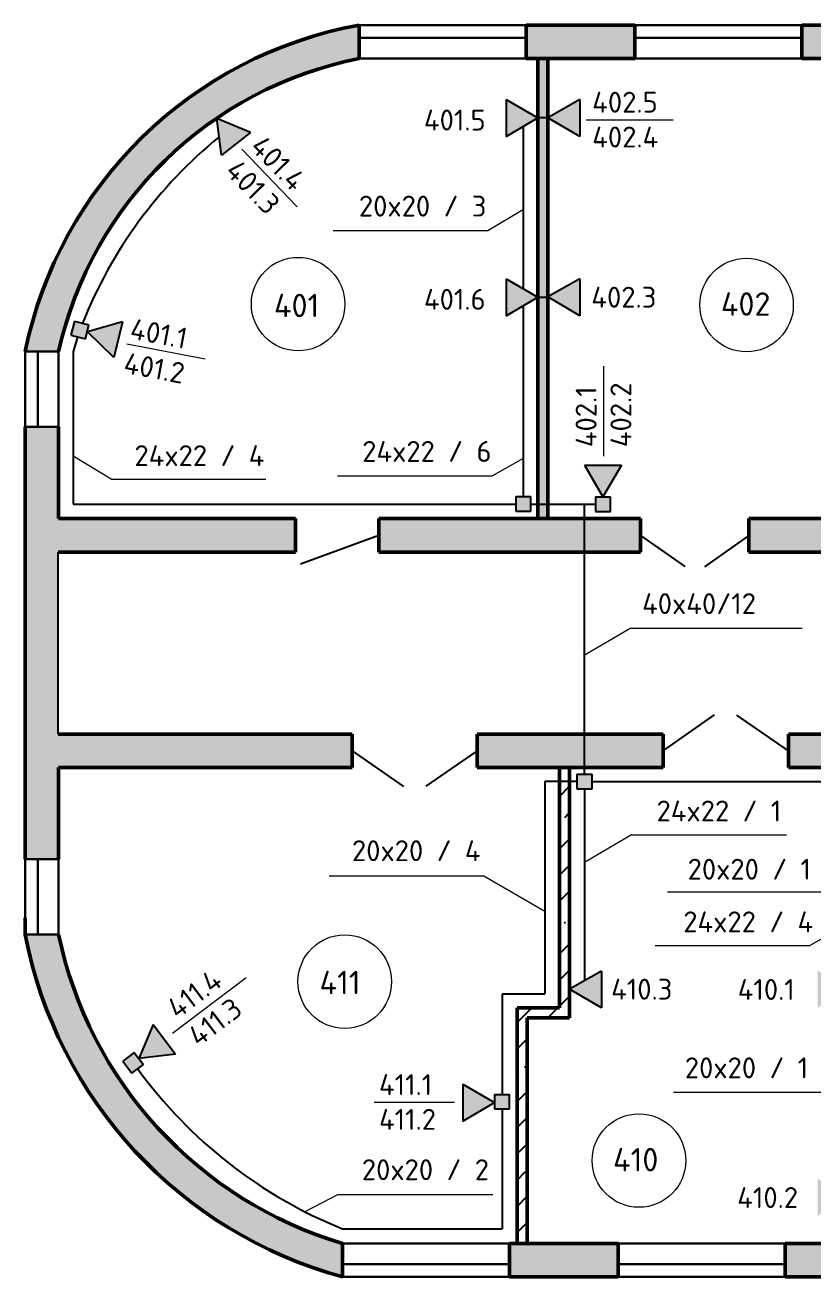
# Model space of a CAD drawing. Header units: millimetres. Extents: x -1090 to -245, y 2149 to 3399.
# Drawn here: x -938.4 to -843.9, y 2274 to 2423.9 of the extents above; entities that cross this region are included whole.
import ezdxf

# ---------------------------------------------------------------- set-up
doc = ezdxf.new("R2010")
doc.units = ezdxf.units.MM
for name, color, linetype, lineweight in [('LAN SKS', 200, 'Continuous', 25), ('lines', 246, 'Continuous', 9), ('Names', 40, 'Continuous', 13), ('NUM Room', 13, 'Continuous', 13), ('Окна', 2, 'Continuous', 30), ('Стенки', 3, 'Continuous', 50)]:
    doc.layers.add(name, color=color, linetype=linetype, lineweight=lineweight)
doc.layers.add('rozetki', color=7, linetype='Continuous')
doc.styles.add('lenka', font='isocpeur.ttf')
pattern_1 = [(45, (0, 0), (-3.143089642374203, 3.143089642374203), []), (45, (3.143091, 0), (-3.143089642374203, 3.143089642374203), [5.556249999999999, -1.11125, 0, -1.11125])]

msp = doc.modelspace()

# ---------------------------------------------------------------- hatches: boundary and pattern name
at = {"ltscale": 60}
h = msp.add_hatch(dxfattribs=at)
h.set_pattern_fill('ANSI35', color=0, scale=0.7, style=0)
h.set_pattern_definition([(45, (4.121014847074548, -656.333956117317), (-3.143089642374203, 3.143089642374203), []), (45, (7.264105847074548, -656.333956117317), (-3.143089642374203, 3.143089642374203), [5.556249999999999, -1.11125, 0, -1.11125])])
edge = h.paths.add_edge_path()
edge.add_line((-898.3815518470556, 2419.925888517703), (-898.3815518470556, 2423.925888517703))
edge.add_arc((-889.4964268470555, 2374.825888517703), 49.89744929618809, 100.2572301105515, 168.4390031005942)
edge.add_line((-938.3815518470565, 2384.8258885177), (-936.8815518470565, 2384.8258885177))
edge.add_line((-936.8815518470565, 2384.8258885177), (-934.3815518470556, 2384.825888517704))
edge.add_arc((-889.5203018470553, 2374.825888517703), 45.9622861872921, 101.11588012493479, 167.4336712769459, ccw=False)
h.paths.add_polyline_path([(-865.3815518470554, 2423.925888517703), (-878.3815518470556, 2423.925888517703), (-878.3815518470554, 2419.925888517703), (-865.3815518470556, 2419.925888517704)])
h.paths.add_polyline_path([(-832.3815518470554, 2423.925888517703), (-845.3815518470556, 2423.925888517703), (-845.3815518470554, 2419.925888517703), (-832.3815518470556, 2419.925888517704)])
h.paths.add_polyline_path([(-799.3815518470554, 2423.925888517703), (-812.3815518470557, 2423.925888517703), (-812.3815518470557, 2419.925888517703), (-799.3815518470556, 2419.925888517704)])
h.paths.add_polyline_path([(-766.3815518470556, 2423.925888517703), (-779.3815518470554, 2423.925888517704), (-779.3815518470556, 2419.925888517703), (-766.3815518470554, 2419.925888517703)])
h.paths.add_polyline_path([(-733.3815518470557, 2423.925888517703), (-746.3815518470557, 2423.925888517703), (-746.3815518470557, 2419.925888517703), (-733.3815518470556, 2419.925888517704)])
h.paths.add_polyline_path([(-700.3815518470556, 2423.925888517703), (-713.3815518470554, 2423.925888517704), (-713.3815518470557, 2419.925888517703), (-700.3815518470557, 2419.925888517704)])
h.paths.add_polyline_path([(-667.3815518470556, 2423.925888517703), (-680.3815518470554, 2423.925888517704), (-680.3815518470556, 2419.925888517703), (-667.3815518470554, 2419.925888517703)])
h.paths.add_polyline_path([(-634.3815518470556, 2423.925888517703), (-647.3815518470554, 2423.925888517704), (-647.3815518470556, 2419.925888517703), (-634.3815518470554, 2419.925888517703)])
h.paths.add_polyline_path([(-601.3815518470556, 2423.925888517703), (-614.3815518470556, 2423.925888517703), (-614.3815518470554, 2419.925888517703), (-601.3815518470556, 2419.925888517704)])
h.paths.add_polyline_path([(-535.3815518470556, 2423.925888517703), (-568.3815518470556, 2423.925888517703), (-581.3815518470556, 2423.925888517703), (-581.3815518470556, 2419.925888517703), (-578.3815518470556, 2419.925888517703), (-568.3815518470556, 2419.925888517703), (-535.3815518470556, 2419.925888517703)])
h.paths.add_polyline_path([(-502.3815518470556, 2423.925888517703), (-515.3815518470556, 2423.925888517703), (-515.3815518470556, 2419.925888517703), (-502.3815518470556, 2419.925888517703)])
h.paths.add_polyline_path([(-469.3815518470556, 2423.925888517703), (-482.3815518470556, 2423.925888517703), (-482.3815518470555, 2419.925888517703), (-469.3815518470556, 2419.925888517703)])
h.paths.add_polyline_path([(-436.3815518470556, 2423.925888517703), (-449.3815518470556, 2423.925888517703), (-449.3815518470556, 2419.925888517703), (-436.3815518470556, 2419.925888517703)])
edge = h.paths.add_edge_path()
edge.add_line((-416.3815518470556, 2423.925888517703), (-416.3815518470556, 2419.925888517703))
edge.add_arc((-425.242801847056, 2374.825888517703), 45.96228618729209, 12.56632872305289, 78.88411987506498, ccw=False)
edge.add_line((-380.3815518470556, 2384.825888517703), (-376.3815518470556, 2384.825888517704))
edge.add_arc((-425.2666768470557, 2374.825888517703), 49.89744929618809, 11.56099689941, 79.74276988944833)
h.paths.add_polyline_path([(-376.3815518470556, 2335.025888517703), (-376.3815518470556, 2364.825888517703), (-376.3815518470555, 2375.825888517704), (-380.3815518470556, 2375.825888517704), (-380.3815518470554, 2364.825888517702), (-428.5815518470554, 2364.825888517703), (-428.5815518470554, 2360.825888517703), (-378.3815518470556, 2360.825888517703), (-380.4017369062567, 2360.825888517702)])
edge = h.paths.add_edge_path()
edge.add_line((-376.3815518470556, 2315.025888517704), (-377.8815518470556, 2315.025888517703))
edge.add_line((-377.8815518470556, 2315.025888517703), (-380.3815518470556, 2315.025888517703))
edge.add_arc((-427.6732185137222, 2325.025888517703), 48.33737411269993, 283.50918028841426, 348.0604689175695, ccw=False)
edge.add_line((-416.3815518470556, 2278.025888517703), (-416.3815518470558, 2274.025888517703))
edge.add_arc((-427.6440518470559, 2325.025888517704), 52.22876512277548, 282.4529527938322, 348.9616859432564)
h.paths.add_polyline_path([(-436.3815518470556, 2278.025888517703), (-449.3815518470556, 2278.025888517703), (-449.3815518470556, 2274.025888517703), (-436.3815518470556, 2274.025888517703)])
h.paths.add_polyline_path([(-469.3815518470556, 2278.025888517702), (-482.3815518470556, 2278.025888517702), (-482.3815518470556, 2274.025888517704), (-469.3815518470556, 2274.025888517704)])
h.paths.add_polyline_path([(-502.3815518470556, 2278.025888517703), (-515.3815518470556, 2278.025888517703), (-515.3815518470556, 2274.025888517703), (-502.3815518470556, 2274.025888517703)])
h.paths.add_polyline_path([(-537.3815518470556, 2278.025888517702), (-550.3815518470554, 2278.025888517703), (-550.3815518470556, 2274.025888517703), (-537.3815518470554, 2274.025888517703)])
h.paths.add_polyline_path([(-570.3815518470556, 2278.025888517703), (-583.3815518470556, 2278.025888517703), (-583.3815518470556, 2274.025888517703), (-570.3815518470556, 2274.025888517703)])
h.paths.add_polyline_path([(-603.3815518470556, 2278.025888517703), (-607.3815518470556, 2278.025888517703), (-616.3815518470554, 2278.025888517703), (-616.3815518470556, 2274.025888517703), (-603.3815518470556, 2274.025888517703)])
h.paths.add_polyline_path([(-636.3815518470554, 2278.025888517703), (-649.3815518470556, 2278.025888517703), (-649.3815518470554, 2274.025888517703), (-636.3815518470556, 2274.025888517703)])
h.paths.add_polyline_path([(-669.3815518470556, 2278.025888517703), (-682.3815518470554, 2278.025888517703), (-682.3815518470556, 2274.025888517703), (-669.3815518470556, 2274.025888517703)])
h.paths.add_polyline_path([(-702.3815518470556, 2278.025888517702), (-715.3815518470556, 2278.025888517703), (-715.3815518470556, 2274.025888517703), (-702.3815518470554, 2274.025888517703)])
h.paths.add_polyline_path([(-735.3815518470557, 2278.025888517703), (-748.3815518470556, 2278.025888517703), (-748.3815518470556, 2274.025888517703), (-735.3815518470554, 2274.025888517703)])
h.paths.add_polyline_path([(-768.3815518470556, 2278.025888517702), (-781.3815518470556, 2278.025888517703), (-781.3815518470556, 2274.025888517703), (-768.3815518470554, 2274.025888517703)])
h.paths.add_polyline_path([(-801.3815518470554, 2278.025888517703), (-814.3815518470554, 2278.025888517703), (-814.3815518470557, 2274.025888517703), (-801.3815518470556, 2274.025888517704)])
h.paths.add_polyline_path([(-834.3815518470556, 2278.025888517703), (-847.3815518470554, 2278.025888517703), (-847.3815518470556, 2274.025888517703), (-834.3815518470556, 2274.025888517703)])
h.paths.add_polyline_path([(-867.3815518470556, 2278.025888517703), (-880.3815518470554, 2278.025888517703), (-880.3815518470556, 2274.025888517703), (-867.3815518470556, 2274.025888517703)])
edge = h.paths.add_edge_path()
edge.add_line((-934.3815518470556, 2315.025888517703), (-938.3815518470556, 2315.025888517703))
edge.add_arc((-886.473657110214, 2325.025888517703), 52.86236407890796, 190.9043796654569, 254.7461321053236)
edge.add_line((-900.3815518470556, 2274.025888517703), (-900.3815518470556, 2276.025888517703))
edge.add_line((-900.3815518470556, 2276.025888517703), (-900.3815518470556, 2278.025888517703))
edge.add_arc((-886.3668459647026, 2325.025888517703), 49.04499955111487, 191.7647850316145, 253.39619653507282, ccw=False)
h.paths.add_polyline_path([(-899.2356874084289, 2335.025888517703), (-899.2356874084289, 2339.025888517703), (-934.4179547973117, 2339.025888517703), (-934.3815518470556, 2364.825888517702), (-938.3815518470556, 2335.025888517703), (-938.3815518470557, 2324.025888517703), (-934.3815518470556, 2324.025888517703), (-934.3815518470557, 2335.025888517703)])
h = msp.add_hatch(dxfattribs=at)
h.set_pattern_fill('ANSI35', color=0, scale=0.7, style=0)
h.set_pattern_definition(pattern_1)
h.paths.add_polyline_path([(-376.3815518470556, 2335.025888517703), (-380.4017369062567, 2360.825888517702), (-380.4017369062567, 2339.025888517703), (-377.2744462218561, 2339.025888517703), (-428.5815518470554, 2339.025888517703), (-499.3815518470556, 2339.025888517703), (-542.3815518470565, 2339.025888517703), (-542.3815518470565, 2335.025888517703), (-499.3815518470556, 2335.025888517703), (-428.5815518470554, 2335.025888517703), (-380.3815518470556, 2335.025888517703), (-380.3815518470556, 2324.025888517703), (-376.3815518470556, 2324.025888517703)])
h.paths.add_polyline_path([(-555.3815518470565, 2339.025888517702), (-578.3815518470556, 2339.025888517703), (-624.6815518470557, 2339.025888517703), (-624.6815518470557, 2335.025888517703), (-565.3815518470556, 2335.025888517703), (-555.3815518470565, 2335.025888517703)])
h.paths.add_polyline_path([(-637.6815518470559, 2339.025888517703), (-642.1248463819917, 2339.025888517703), (-643.8439545681147, 2335.025888517703), (-643.6815518470557, 2335.025888517703), (-637.6815518470557, 2335.025888517703)])
h.paths.add_polyline_path([(-642.1248463819917, 2339.025888517702), (-649.6394880357266, 2339.025888517702), (-649.6394880357266, 2335.025888517703), (-643.8439545681146, 2335.025888517703)])
h.paths.add_polyline_path([(-649.6394880357266, 2339.025888517703), (-657.1815518470567, 2339.025888517703), (-657.1815518470567, 2335.025888517703), (-649.6394880357265, 2335.025888517703)])
h.paths.add_polyline_path([(-667.1815518470565, 2339.025888517702), (-795.7815518470561, 2339.025888517703), (-795.7815518470561, 2335.025888517703), (-667.1815518470567, 2335.025888517703)])
h.paths.add_polyline_path([(-810.7815518470561, 2339.025888517703), (-839.2258596094713, 2339.025888517703), (-842.405814630932, 2335.025890492274), (-810.7815518470561, 2335.025888517702)])
h.paths.add_polyline_path([(-839.225859609471, 2339.025888517703), (-846.9691489658944, 2339.025888517703), (-846.9691489658944, 2335.025890777202), (-842.4058146309317, 2335.025890492274)])
h.paths.add_polyline_path([(-861.9691489658944, 2339.025888517702), (-871.4036317747868, 2339.025888517702), (-871.4036317747867, 2335.025889819837), (-861.9691489658944, 2335.025890777202)])
h.paths.add_polyline_path([(-871.4036317747868, 2339.025888517703), (-884.2356874084289, 2339.025888517703), (-884.2356874084288, 2335.025888517703), (-871.4036317747868, 2335.025889819836)])
h.paths.add_polyline_path([(-906.0158751501685, 2364.825888517702), (-934.3815518470556, 2364.825888517702), (-934.3815518470556, 2375.825888517703), (-938.3815518470556, 2375.825888517703), (-938.3815518470556, 2364.825888517702), (-938.3815518470556, 2335.025888517703), (-934.3815518470556, 2335.025888517703), (-934.4179547973117, 2360.825888517702), (-906.0158751501685, 2360.825888517702)])
h.paths.add_polyline_path([(-871.4036317747867, 2364.825888517702), (-896.0158751501685, 2364.825888517702), (-896.0158751501685, 2360.825888517702), (-871.4036317747868, 2360.825888517702)])
h.paths.add_polyline_path([(-864.715452547698, 2364.825888517702), (-871.4036317747868, 2364.825888517702), (-871.4036317747868, 2360.825888517702), (-864.7154525476981, 2360.825888517702)])
h.paths.add_polyline_path([(-814.3315518470554, 2364.825888517702), (-851.7154525476981, 2364.825888517702), (-851.7154525476981, 2360.825888517702), (-814.3315518470554, 2360.825888517702)])
h.paths.add_polyline_path([(-686.7815518470561, 2364.825888517702), (-703.7815518470561, 2364.825888517702), (-801.3315518470555, 2364.825888517702), (-801.3315518470554, 2360.825888517702), (-686.7815518470561, 2360.825888517702)])
h.paths.add_polyline_path([(-649.6394880357266, 2364.825888517702), (-673.7815518470561, 2364.825888517702), (-673.7815518470561, 2360.825888517702), (-649.6394880357267, 2360.825888517702)])
h.paths.add_polyline_path([(-631.3815518470556, 2364.825888517702), (-638.3815518470556, 2364.825888517702), (-643.3815518470556, 2364.825888517702), (-649.6394880357266, 2364.825888517702), (-649.6394880357266, 2360.825888517703), (-631.3815518470556, 2360.825888517702)])
h.paths.add_polyline_path([(-595.3815518470557, 2364.825888517702), (-621.3815518470556, 2364.825888517702), (-621.3815518470556, 2360.825888517702), (-595.3815518470556, 2360.825888517702)])
h.paths.add_polyline_path([(-549.9939057048305, 2368.825888517702), (-552.9939057048305, 2368.825888517702), (-552.9939057048305, 2365.825888517702), (-571.3815518470556, 2365.825888517702), (-571.3815518470556, 2419.925888517703), (-578.3815518470554, 2419.925888517702), (-578.3815518470556, 2364.825888517702), (-585.3815518470556, 2364.825888517702), (-585.3815518470556, 2360.825888517702), (-549.9939057048305, 2360.825888517702)])
h.paths.add_polyline_path([(-465.5815518470563, 2364.825888517702), (-475.5815518470554, 2364.825888517702), (-475.5815518470554, 2419.925888517703), (-480.5815518470554, 2419.925888517702), (-480.5815518470554, 2360.825888517702), (-465.5815518470554, 2360.825888517702)])
h.paths.add_polyline_path([(-443.3595185790927, 2364.825888517702), (-455.5815518470554, 2364.825888517702), (-455.5815518470554, 2360.825888517702), (-443.3595185790928, 2360.825888517703)])
h.paths.add_polyline_path([(-438.5815518470554, 2364.825888517702), (-443.3595185790928, 2364.825888517702), (-443.3595185790928, 2360.825888517703), (-438.5815518470553, 2360.825888517702)])
h = msp.add_hatch(dxfattribs=at)
h.set_pattern_fill('ANSI35', color=0, scale=0.7, style=0)
h.set_pattern_definition(pattern_1)
h.paths.add_polyline_path([(-875.7815518470562, 2419.925888517702), (-876.9815518470558, 2419.925888517702), (-876.9815518470559, 2412.837765796581), (-875.7853428905222, 2412.837519986334), (-875.7815518470562, 2412.839689768718)])
h.paths.add_polyline_path([(-875.7815518470561, 2412.837519207308), (-876.9804328394978, 2412.837765566635), (-876.981551847056, 2412.837107763277), (-876.981551847056, 2391.369449355239), (-875.788568962316, 2391.369449355239), (-875.7815518470561, 2391.37346556165)])
h.paths.add_polyline_path([(-875.7815518470562, 2391.369449355239), (-876.9815518470559, 2391.369449355239), (-876.9815518470559, 2370.825888517702), (-876.9815518470559, 2366.567846593111), (-875.7815518470561, 2366.567846593111), (-875.7815518470561, 2370.825888517702)])
h.paths.add_polyline_path([(-875.7815518470559, 2366.567846593111), (-876.9815518470559, 2366.567846593111), (-876.9815518470559, 2364.825888517703), (-875.7815518470561, 2364.825888517703)])
h.paths.add_polyline_path([(-835.7815518470552, 2419.925888517703), (-836.981551847055, 2419.925888517703), (-836.981551847055, 2380.825888517702), (-835.7815518470552, 2380.825888517703)])
h.paths.add_polyline_path([(-835.7815518470552, 2370.825888517703), (-836.981551847055, 2370.825888517702), (-836.981551847055, 2364.825888517702), (-835.7815518470552, 2364.825888517702)])
h.paths.add_polyline_path([(-767.8815518470556, 2380.725888517703), (-767.8815518470556, 2419.925888517702), (-772.8815518470556, 2419.925888517702), (-772.8815518470556, 2380.725888517703), (-772.8815518470556, 2366.567846593111), (-767.8815518470556, 2366.567846593111)])
h.paths.add_polyline_path([(-767.8815518470556, 2366.567846593111), (-772.8815518470556, 2366.567846593111), (-772.8815518470556, 2364.825888517702), (-770.3815518470556, 2364.825888517702), (-767.8815518470557, 2364.825888517702)])
h.paths.add_polyline_path([(-638.3815518470556, 2419.925888517703), (-643.3815518470554, 2419.925888517703), (-643.3815518470557, 2364.825888517702), (-638.3815518470556, 2364.825888517702)])
h.paths.add_polyline_path([(-549.9939057048305, 2419.925888517702), (-552.9939057048305, 2419.925888517702), (-552.9939057048305, 2417.025888517703), (-549.9939057048305, 2417.025888517703)])
h.paths.add_polyline_path([(-549.9939057048305, 2405.525888517703), (-552.9939057048305, 2405.525888517703), (-552.9939057048305, 2402.525888517703), (-552.9939057048305, 2399.025888517703), (-549.9939057048305, 2399.025888517703)])
h.paths.add_polyline_path([(-549.9939057048305, 2387.525888517703), (-552.9939057048305, 2387.525888517703), (-552.9939057048305, 2384.525888517703), (-552.9939057048305, 2380.325888517702), (-549.9939057048305, 2380.325888517702)])
h.paths.add_polyline_path([(-440.3815518470555, 2412.758684957038), (-441.5815518470554, 2412.758684957039), (-441.5815518470554, 2364.825888517702), (-440.3815518470556, 2364.825888517702)])
h.paths.add_polyline_path([(-440.3815518470555, 2419.925888517702), (-441.5815518470554, 2419.925888517702), (-441.5815518470554, 2412.758684957038), (-440.3815518470556, 2412.758684957039)])
h = msp.add_hatch(dxfattribs=at)
h.set_pattern_fill('ANSI35', color=0, scale=0.7, style=0)
h.set_pattern_definition(pattern_1)
h.paths.add_polyline_path([(-579.0815518470563, 2335.025888517703), (-580.2815518470562, 2335.025888517703), (-580.2815518470561, 2278.025888517703), (-579.0815518470563, 2278.025888517703)])
h.paths.add_polyline_path([(-643.6815518470557, 2307.840247732301), (-643.6815518470559, 2330.494551664831), (-644.0367055620918, 2330.494551664831), (-644.0367055620918, 2329.056017391272), (-646.3096346902158, 2329.056017391273), (-646.3096346902158, 2331.933085938389), (-645.1731701261543, 2331.933085938389), (-644.5683612862304, 2333.340347784516), (-647.8815518470556, 2333.340347986601), (-647.8815518470556, 2278.025888517703), (-643.6815518470557, 2278.025888517703)])
h.paths.add_polyline_path([(-643.8439545681148, 2335.025888517702), (-644.8815518470556, 2335.025888517703), (-647.8815518470556, 2335.025888517703), (-647.8815518470556, 2333.340347986601), (-644.5683612862304, 2333.340347784517)])
h.paths.add_polyline_path([(-643.6815518470557, 2335.025888517703), (-643.8439545681144, 2335.025888517703), (-644.5683612862304, 2333.340347784517), (-643.6815518470557, 2333.340347730427)])
h.paths.add_polyline_path([(-674.1815518470567, 2333.340349590741), (-675.3815518470565, 2333.340349663933), (-675.3815518470565, 2298.025888517703), (-674.1815518470567, 2298.025888517703)])
h.paths.add_polyline_path([(-674.1815518470567, 2288.025888517703), (-675.3815518470565, 2288.025888517703), (-675.3815518470565, 2278.025888517703), (-674.1815518470567, 2278.025888517703)])
h.paths.add_polyline_path([(-776.1815518470556, 2307.840247732301), (-770.781551847056, 2307.840247732301), (-770.7815518470561, 2333.340355482751), (-771.9815518470559, 2333.340355555944), (-771.981551847056, 2309.040247732301), (-777.3815518470566, 2309.040247732301), (-777.3815518470565, 2307.840247732301), (-777.3815518470556, 2278.025888517703), (-776.1815518470557, 2278.025888517703)])
h.paths.add_polyline_path([(-835.7815518470561, 2307.840247732301), (-835.7815518470561, 2324.762230734842), (-836.9815518470559, 2323.985278387205), (-836.9815518470559, 2306.640247732301), (-836.9815518470559, 2291.227914731068), (-835.7815518470561, 2290.099286883182)])
h.paths.add_polyline_path([(-873.1815518470559, 2333.340358679937), (-874.3815518470556, 2333.340358679937), (-874.3815518470557, 2306.225888517703), (-879.481551847056, 2306.225888517703), (-879.4815518470559, 2305.025888517703), (-879.4815518470558, 2278.025888517703), (-878.2815518470561, 2278.025888517702), (-878.2815518470561, 2305.025888517703), (-873.1815518470557, 2305.025888517703)])
at = {"layer": 'rozetki'}
h = msp.add_hatch(color=0, dxfattribs=at)
h.paths.add_polyline_path([(-925.6201697617289, 2298.403523043166), (-924.2295523546109, 2299.455895017556), (-925.3158576695068, 2300.891352362587), (-926.7064750766267, 2299.838980388197)])
h.paths.add_polyline_path([(-882.1686806080897, 2295.877086991957), (-882.168680608087, 2294.133153637306), (-880.368514775012, 2294.133153637306), (-880.368514775013, 2295.877086991957)])
h.paths.add_polyline_path([(-870.5035488582471, 2332.468392002612), (-870.503548858248, 2334.212325357263), (-872.3037146913248, 2334.212325357263), (-872.3037146913248, 2332.468392002612)])
h.paths.add_polyline_path([(-837.8570985992819, 2307.731577089476), (-837.8570985992828, 2309.475510444126), (-839.6572644323587, 2309.475510444126), (-839.6572644323578, 2307.731577089476)])
h.paths.add_polyline_path([(-837.859236303605, 2284.532033441634), (-839.6594021366818, 2284.532033441634), (-839.6594021366809, 2282.788100086983), (-837.859236303605, 2282.788100086983)])
h.paths.add_polyline_path([(-834.9280489285165, 2291.936971134997), (-834.9280489285165, 2290.193037780346), (-833.1278830954407, 2290.193037780346), (-833.1278830954398, 2291.936971134997)])
h.paths.add_polyline_path([(-834.9565245315389, 2312.385571805585), (-833.1563586984621, 2312.385571805585), (-833.156358698463, 2314.129505160236), (-834.956524531538, 2314.129505160236)])
h.paths.add_polyline_path([(-823.1996844434816, 2332.461383771685), (-823.1996844434807, 2334.205317126336), (-824.9998502765584, 2334.205317126335), (-824.9998502765584, 2332.461383771685)])
h.paths.add_polyline_path([(-807.1803371002179, 2278.912191471488), (-807.1803371002179, 2280.656124826139), (-808.9805029332947, 2280.656124826139), (-808.9805029332947, 2278.912191471488)])
h.paths.add_polyline_path([(-778.2410453410057, 2288.625215462393), (-778.2410453410057, 2290.369148817043), (-780.0412111740825, 2290.369148817043), (-780.0412111740825, 2288.625215462393)])
h.paths.add_polyline_path([(-772.8358450850874, 2322.358403370195), (-774.6360109181642, 2322.358403370195), (-774.6360109181642, 2320.614470015544), (-772.8358450850865, 2320.614470015544)])
h.paths.add_polyline_path([(-650.5394178552697, 2284.703884266327), (-650.539417855267, 2282.959950911676), (-648.739252022192, 2282.959950911676), (-648.7392520221929, 2284.703884266327)])
h.paths.add_polyline_path([(-444.2063903491789, 2411.975823575815), (-442.4062245161022, 2411.975823575815), (-442.4062245161022, 2413.719756930465), (-444.2063903491789, 2413.719756930466)])
h.paths.add_polyline_path([(-644.2567068034568, 2390.625570369901), (-644.256706803455, 2392.369503724552), (-646.0568726365327, 2392.369503724552), (-646.0568726365336, 2390.625570369901)])
h.paths.add_polyline_path([(-706.1077878854239, 2365.689171853195), (-706.1077878854239, 2367.433105207846), (-707.9079537185007, 2367.433105207846), (-707.9079537185007, 2365.689171853195)])
h.paths.add_polyline_path([(-741.0594458778814, 2365.697360849285), (-739.2592800448047, 2365.697360849285), (-739.2592800448047, 2367.441294203936), (-741.0594458778814, 2367.441294203936)])
h.paths.add_polyline_path([(-767.0078299822098, 2390.624210496975), (-765.2076641491285, 2390.624210496975), (-765.2076641491276, 2392.368143851626), (-767.0078299822053, 2392.368143851626)])
h.paths.add_polyline_path([(-740.8202204779436, 2417.270203303601), (-739.0200546448659, 2417.2702033036), (-739.0200546448659, 2419.014136658251), (-740.8202204779436, 2419.014136658251)])
h.paths.add_polyline_path([(-706.0953974936183, 2417.276882668335), (-706.0953974936174, 2419.020816022986), (-707.8955633266951, 2419.020816022986), (-707.8955633266951, 2417.276882668335)])
h.paths.add_polyline_path([(-672.9711266178838, 2417.285622938982), (-672.9711266178838, 2419.029556293633), (-674.7712924509606, 2419.029556293633), (-674.7712924509606, 2417.285622938982)])
h.paths.add_polyline_path([(-785.0915556503178, 2367.417582991941), (-786.8917214833946, 2367.417582991941), (-786.8917214833946, 2365.673649637291), (-785.0915556503178, 2365.673649637291)])
h.paths.add_polyline_path([(-775.5183742803438, 2411.952607722296), (-773.718208447267, 2411.952607722296), (-773.718208447267, 2413.696541076947), (-775.5183742803447, 2413.696541076947)])
h.paths.add_polyline_path([(-804.9813237406906, 2419.112729887117), (-806.7814895737665, 2419.112729887117), (-806.7814895737656, 2417.368796532466), (-804.9813237406906, 2417.368796532466)])
h.paths.add_polyline_path([(-833.1544060024307, 2411.952996392739), (-833.1544060024307, 2413.69692974739), (-834.9545718355084, 2413.69692974739), (-834.9545718355066, 2411.952996392739)])
h.paths.add_polyline_path([(-833.1419191470331, 2390.635912596853), (-833.1419191470341, 2392.379845951504), (-834.942084980109, 2392.379845951504), (-834.942084980109, 2390.635912596853)])
h.paths.add_polyline_path([(-868.295712117856, 2365.687290850316), (-868.295712117856, 2367.431224204966), (-870.0958779509338, 2367.431224204966), (-870.0958779509328, 2365.687290850316)])
h.paths.add_polyline_path([(-877.8217129239683, 2365.733627328092), (-877.8217129239683, 2367.477560682743), (-879.6218787570451, 2367.477560682743), (-879.6218787570451, 2365.733627328092)])
h.paths.add_polyline_path([(-930.7406045864709, 2388.055536272959), (-932.4877976405287, 2388.489026132623), (-932.9077464092925, 2386.796410825745), (-931.1605533552347, 2386.362920966081)])
h = msp.add_hatch(color=0, dxfattribs=at)
h.paths.add_polyline_path([(-924.777232988602, 2300.191171569321), (-920.3919505997437, 2300.703860820267), (-923.056734554827, 2304.225139459696)])
h.paths.add_polyline_path([(-885.9833379713709, 2297.09448223134), (-885.9833379713718, 2292.678547813374), (-882.1771203732933, 2294.91601501853)])
h.paths.add_polyline_path([(-873.1793143175819, 2308.473206089682), (-869.3730967195033, 2306.235738884527), (-869.3730967195052, 2310.651673302492)])
h.paths.add_polyline_path([(-843.4719217956408, 2306.273686962226), (-839.6628733645148, 2308.512818259343), (-843.4719217956408, 2310.69290568351)])
h.paths.add_polyline_path([(-843.4740594999639, 2281.333494263052), (-839.6678419018863, 2283.570961468207), (-843.4740594999639, 2285.749428681017)])
h.paths.add_polyline_path([(-805.8596779358004, 2284.469321024229), (-810.2756123537656, 2284.469321024229), (-808.0971451409569, 2280.663103426152)])
h.paths.add_polyline_path([(-829.3041410218902, 2293.249025573928), (-833.1103586199688, 2291.070558361117), (-829.3041410218912, 2288.833091155962)])
h.paths.add_polyline_path([(-833.1388342229893, 2313.263092386356), (-829.3326166249108, 2311.025625181201), (-829.3326166249117, 2315.441559599166)])
h.paths.add_polyline_path([(-780.049650939286, 2289.408076843616), (-783.8558685373646, 2291.586544056426), (-783.8558685373646, 2287.170609638461)])
h.paths.add_polyline_path([(-774.6444506833686, 2321.397331396767), (-778.4506682814454, 2323.575798609577), (-778.4506682814454, 2319.159864191612)])
h.paths.add_polyline_path([(-654.3540752185518, 2281.505345087745), (-650.5478576204723, 2283.7428122929), (-654.3540752185518, 2285.92127950571)])
h.paths.add_polyline_path([(-448.021047712461, 2414.937152169849), (-448.021047712461, 2410.521217751884), (-444.2148301143843, 2412.758684957039)])
h.paths.add_polyline_path([(-436.5608539519289, 2414.942430133025), (-440.3670715500075, 2412.763962920214), (-436.5608539519289, 2410.526495715059)])
h.paths.add_polyline_path([(-649.8715299998148, 2393.586898963934), (-649.8715299998139, 2389.170964545969), (-646.0653124017381, 2391.408431751125)])
h.paths.add_polyline_path([(-709.2030631389716, 2371.246301405936), (-707.0245959261638, 2367.44008380786), (-704.7871287210073, 2371.246301405936)])
h.paths.add_polyline_path([(-742.3545552983524, 2371.254490402026), (-740.1760880855436, 2367.448272803949), (-737.938620880388, 2371.254490402026)])
h.paths.add_polyline_path([(-765.1901396736557, 2391.501731077746), (-761.3839220755781, 2389.264263872591), (-761.3839220755772, 2393.680198290557)])
h.paths.add_polyline_path([(-739.9224278921374, 2417.26786110481), (-742.1008951049462, 2413.461643506733), (-737.684960686981, 2413.461643506733)])
h.paths.add_polyline_path([(-706.9909607111813, 2417.235966133001), (-709.1694279239891, 2413.429748534924), (-704.7534935060276, 2413.429748534924)])
h.paths.add_polyline_path([(-673.8734998651535, 2417.283280740191), (-676.0519670779604, 2413.477063142114), (-671.636032659997, 2413.477063142114)])
h.paths.add_polyline_path([(-788.1868309038655, 2371.230779190031), (-786.0083636910567, 2367.424561591955), (-783.7708964859003, 2371.230779190031)])
h.paths.add_polyline_path([(-829.3181770734836, 2393.691900390434), (-833.1243946715604, 2391.513433177623), (-829.3181770734827, 2389.275965972468)])
h.paths.add_polyline_path([(-833.136881526958, 2412.830516973509), (-829.3306639288803, 2410.593049768355), (-829.3306639288812, 2415.00898418632)])
h.paths.add_polyline_path([(-808.0621642007691, 2413.560236735599), (-803.6462297828039, 2413.560236735599), (-805.8836969879603, 2417.366454333676)])
h.paths.add_polyline_path([(-775.5268140455482, 2412.73546910352), (-779.3330316436259, 2414.91393631633), (-779.3330316436259, 2410.498001898365)])
h.paths.add_polyline_path([(-871.9772051166719, 2415.017086200937), (-875.7815518470561, 2412.839689768717), (-875.7815518470561, 2412.837519207309), (-871.977205116671, 2410.601151782972)])
h.paths.add_polyline_path([(-880.7916412798995, 2415.013298936139), (-880.7916412798986, 2410.597364518173), (-876.9854236818219, 2412.834831723328)])
h.paths.add_polyline_path([(-876.9826054193072, 2391.369449355239), (-880.7888230173867, 2393.547916568049), (-880.7888230173876, 2389.131982150084)])
h.paths.add_polyline_path([(-871.9778906503952, 2393.550469632504), (-875.7815518470561, 2391.373465561651), (-875.7815518470561, 2391.370499651082), (-871.9778906503943, 2389.134535214538)])
h.paths.add_polyline_path([(-871.3909873714028, 2371.244420403056), (-869.212520158595, 2367.43820280498), (-866.9750529534394, 2371.244420403056)])
h.paths.add_polyline_path([(-926.7134323377759, 2388.408203219373), (-930.9322327707196, 2387.210399100079), (-927.7768136974018, 2384.122214784045)])
h.paths.add_polyline_path([(-914.8823851218413, 2408.357864220298), (-911.3926705835765, 2411.063851881982), (-915.4465819118195, 2412.73681773458)])

# ---------------------------------------------------------------- linework, layer by layer
at = {"color": 0}
for p, q in [((-896.0158751501685, 2362.825888517702), (-905.4029299626363, 2359.378686471445)), ((-864.7154525476981, 2362.825886261317), (-859.3961594718003, 2359.090230874011)), ((-851.7154525476981, 2362.825886261317), (-857.0223791552517, 2359.07268363129)), ((-861.9691489658944, 2337.025890777202), (-855.8223994439068, 2341.323270247756)), ((-846.9691489658944, 2337.025890777202), (-853.1470380552546, 2341.278382564327)), ((-899.2356874084289, 2337.025893036701), (-893.0889378864413, 2332.728513566147)), ((-884.2356874084289, 2337.025893036701), (-890.4135764977891, 2332.773401249575))]:
    msp.add_line(p, q, dxfattribs=at)
at = {"layer": 'LAN SKS', "color": 0}
for p, q in [((-875.7815518470561, 2412.837519207308), (-876.9815518470559, 2412.837765796581)), ((-878.7217958405072, 2392.364865200967), (-878.7217958405072, 2411.814113474596)), ((-878.7217958405072, 2367.477560682743), (-878.7217958405072, 2390.347074404076)), ((-876.9826054193081, 2391.369449355239), (-875.7797651596293, 2391.369449355239)), ((-932.1027345078546, 2386.59668218364), (-932.6249326505049, 2384.82165603269)), ((-932.6249326505049, 2384.82165603269), (-932.6249326505049, 2366.567846593111)), ((-932.6249326505049, 2366.567846593111), (-879.621878757046, 2366.567846593111)), ((-877.8217129239692, 2366.567846593111), (-871.5831256277506, 2366.567846593111)), ((-871.5831256277506, 2366.567846593111), (-870.0958779509328, 2366.567846593111)), ((-871.4036317747868, 2334.212325357263), (-871.4036317747868, 2366.567846593111)), ((-934.4179574628897, 2339.025889819373), (-934.4179547973117, 2360.825888517702)), ((-872.3037146913248, 2333.340358679937), (-876.1597332119072, 2333.340358679937)), ((-876.1597332119072, 2333.340358679937), (-876.1597332119072, 2307.9014002095)), ((-870.503548858248, 2333.340358679937), (-838.7553353044286, 2333.340358679937)), ((-871.4036317747868, 2332.468392002612), (-871.4036317747868, 2309.489507995751)), ((-881.2597181769033, 2307.9014002095), (-881.2597181769033, 2295.877086991957)), ((-881.2597181769033, 2307.9014002095), (-876.1597332119072, 2307.9014002095)), ((-881.2597181769033, 2294.133153637306), (-881.2597181769033, 2279.784025979578)), ((-900.3815518470556, 2279.784025979577), (-881.2597181769033, 2279.784025979578))]:
    msp.add_line(p, q, dxfattribs=at)
for centre, radius, start, end in [((-880.263416291079, 2367.825913329989), 55.16044099338562, 129.2500513617437, 158.2732330375314), ((-879.4502914168106, 2331.851513929199), 56.1172073840353, 215.902555009754, 248.0997494539117)]:
    msp.add_arc(centre, radius, start, end, dxfattribs=at)
at = {"layer": 'lines', "color": 0}
for p, q in [((-871.2104137266742, 2412.580159567569), (-860.7981874954257, 2412.580159567569)), ((-912.4391274048867, 2409.070702365651), (-905.8263662657928, 2402.178277403426)), ((-882.9904724003281, 2399.335653734274), (-878.7217958405072, 2401.900573397017)), ((-901.5175879743874, 2399.335653734274), (-882.9904724003281, 2399.335653734274)), ((-926.19579483081, 2385.768607536064), (-916.8194263119949, 2383.947112232208)), ((-869.1331606620279, 2383.074553631077), (-869.1331606620279, 2372.325835384129)), ((-928.0994149458857, 2369.567177014208), (-932.6249326505049, 2372.290117114094)), ((-882.4511907760971, 2369.957200278683), (-878.7217958405072, 2372.082535831033)), ((-928.0994149458857, 2369.567177014208), (-909.5722993718264, 2369.567177014208)), ((-900.9783063501563, 2369.957200278683), (-882.4511907760971, 2369.957200278683)), ((-865.843396122822, 2351.729214729126), (-871.5199691126472, 2348.389247584976)), ((-865.843396122822, 2351.729214729126), (-845.3498514127896, 2351.729214729126)), ((-865.7576757003553, 2326.953373287789), (-871.4036317747868, 2323.631420444108)), ((-865.7576757003553, 2326.953373287789), (-847.230560126296, 2326.953373287789)), ((-901.9803559396241, 2322.054200631129), (-883.4532403655649, 2322.054200631129)), ((-883.4532403655649, 2322.054200631129), (-876.1597332119072, 2317.815002056693)), ((-861.4541530117604, 2320.135812564289), (-842.9270374377011, 2320.135812564289)), ((-844.4051581414751, 2313.724012426359), (-838.7285851516499, 2316.956968642327)), ((-862.9322737155308, 2313.724012426359), (-844.4051581414715, 2313.724012426359)), ((-920.7321402577481, 2303.202988922366), (-911.9000224480696, 2309.886835399354)), ((-860.728504676521, 2296.137292804306), (-842.2013891024617, 2296.137292804306)), ((-886.9501237469776, 2294.91601501853), (-896.5866801789671, 2294.91601501853)), ((-900.904619184068, 2283.879704062411), (-904.8802144206347, 2281.826920171705)), ((-900.904619184068, 2283.879704062411), (-882.3775036100087, 2283.879704062411))]:
    msp.add_line(p, q, dxfattribs=at)
at = {"layer": 'NUM Room', "color": 0}
for centre in [(-905.6953271917173, 2390.520301666906), (-851.998239665596, 2390.408589129465), (-900.1106176099893, 2309.381118587278), (-864.8819952632039, 2287.950746390736)]:
    msp.add_circle(centre, 5.6, dxfattribs=at)
at = {"layer": 'rozetki', "color": 0}
for p, q in [((-880.7916412798995, 2415.013298936138), (-880.7916412798995, 2410.597364518172)), ((-880.7916412798995, 2415.013298936138), (-876.9854236818219, 2412.834831723328)), ((-871.977205116671, 2415.017086200937), (-875.7834227147487, 2412.838618988127)), ((-871.977205116671, 2415.017086200937), (-871.977205116671, 2410.601151782972)), ((-914.8823851218422, 2408.357864220298), (-915.4465819118195, 2412.73681773458)), ((-911.3926705835765, 2411.063851881982), (-915.4465819118195, 2412.73681773458)), ((-880.7916412798995, 2410.597364518172), (-876.9854236818219, 2412.834831723328)), ((-871.977205116671, 2410.601151782972), (-875.7834227147487, 2412.838618988127)), ((-911.3926705835765, 2411.063851881982), (-914.8823851218422, 2408.357864220298)), ((-880.7888230173858, 2393.547916568049), (-880.7888230173858, 2389.131982150084)), ((-880.7888230173858, 2393.547916568049), (-876.9826054193081, 2391.369449355239)), ((-871.9778906503943, 2393.550469632503), (-875.784108248472, 2391.372002419693)), ((-871.9778906503943, 2393.550469632503), (-871.9778906503943, 2389.134535214538)), ((-880.7888230173858, 2389.131982150084), (-876.9826054193081, 2391.369449355239)), ((-871.9778906503943, 2389.134535214538), (-875.784108248472, 2391.372002419693)), ((-932.4877976405287, 2388.489026132623), (-932.9077399338094, 2386.796436925363)), ((-932.4877976405287, 2388.489026132623), (-930.7406045864709, 2388.055536272959)), ((-926.7134323377759, 2388.408203219373), (-930.9322327707196, 2387.210399100079)), ((-926.7134323377759, 2388.408203219373), (-927.7768136974018, 2384.122214784044)), ((-931.1605533552347, 2386.362920966081), (-930.7406045864709, 2388.055536272959)), ((-927.7768136974018, 2384.122214784044), (-930.9322327707196, 2387.210399100079)), ((-932.9077464092952, 2386.796410825746), (-931.1605533552347, 2386.362920966081)), ((-871.3909873714038, 2371.244420403056), (-866.9750529534394, 2371.244420403056)), ((-871.3909873714038, 2371.244420403056), (-869.212520158595, 2367.438202804979)), ((-866.9750529534394, 2371.244420403056), (-869.212520158595, 2367.438202804979)), ((-879.621878757046, 2367.477560682743), (-879.621878757046, 2365.733654219019)), ((-879.621878757046, 2367.477560682743), (-877.8217129239692, 2367.477560682743)), ((-877.8217129239692, 2365.733627328092), (-877.8217129239692, 2367.477560682743)), ((-870.0958779509328, 2367.431224204966), (-870.0958779509328, 2365.687317741243)), ((-870.0958779509328, 2367.431224204966), (-868.295712117856, 2367.431224204966)), ((-868.295712117856, 2365.687290850316), (-868.295712117856, 2367.431224204966)), ((-879.6218787570488, 2365.733627328092), (-877.8217129239692, 2365.733627328092)), ((-870.0958779509356, 2365.687290850316), (-868.295712117856, 2365.687290850316)), ((-872.3037146913248, 2334.212325357263), (-872.3037146913248, 2332.468418893539)), ((-872.3037146913248, 2334.212325357263), (-870.503548858248, 2334.212325357263)), ((-870.503548858248, 2332.468392002612), (-870.503548858248, 2334.212325357263)), ((-872.3037146913275, 2332.468392002612), (-870.503548858248, 2332.468392002612)), ((-869.3730967195042, 2310.651673302492), (-873.1793143175819, 2308.473206089682)), ((-869.3730967195042, 2310.651673302492), (-869.3730967195042, 2306.235738884527)), ((-869.3730967195042, 2306.235738884527), (-873.1793143175819, 2308.473206089682)), ((-923.056734554827, 2304.225139459695), (-924.7772329886011, 2300.191171569321)), ((-923.056734554827, 2304.225139459695), (-920.3919505997437, 2300.703860820267)), ((-925.3158576695068, 2300.891352362588), (-926.7064536337257, 2299.838996615457)), ((-925.3158576695068, 2300.891352362588), (-924.2295523546109, 2299.455895017557)), ((-920.3919505997437, 2300.703860820267), (-924.7772329886011, 2300.191171569321)), ((-926.7064750766294, 2299.838980388201), (-925.6201697617298, 2298.403523043167)), ((-925.6201697617298, 2298.403523043167), (-924.2295523546109, 2299.455895017557)), ((-885.9833379713709, 2297.09448223134), (-885.9833379713709, 2292.678547813375)), ((-885.9833379713709, 2297.09448223134), (-882.1771203732933, 2294.91601501853)), ((-882.1686806080888, 2295.877086991957), (-882.1686806080888, 2294.133180528233)), ((-882.1686806080888, 2295.877086991957), (-880.368514775012, 2295.877086991957)), ((-880.368514775012, 2294.133153637306), (-880.368514775012, 2295.877086991957)), ((-885.9833379713709, 2292.678547813375), (-882.1771203732933, 2294.91601501853)), ((-882.1686806080916, 2294.133153637306), (-880.368514775012, 2294.133153637306))]:
    msp.add_line(p, q, dxfattribs=at)
at = {"layer": 'Окна', "color": 0}
for p, q in [((-898.3815518470556, 2423.925888517702), (-878.3815518470556, 2423.925888517702)), ((-865.3815518470556, 2423.925888517702), (-845.3815518470556, 2423.925888517702)), ((-898.3815518470556, 2422.425888517702), (-878.3815518470556, 2422.425888517702)), ((-865.3815518470556, 2422.425888517702), (-845.3815518470556, 2422.425888517702)), ((-878.3815518470556, 2419.925888517702), (-898.3815518470556, 2419.925888517702)), ((-845.3815518470556, 2419.925888517702), (-865.3815518470556, 2419.925888517702)), ((-938.3815518470556, 2384.825888517703), (-934.3815518470556, 2384.825888517703)), ((-938.3815518470556, 2375.825888517703), (-938.3815518470565, 2384.8258885177)), ((-938.3815518470565, 2384.8258885177), (-936.8815518470565, 2384.8258885177)), ((-936.8815518470565, 2384.8258885177), (-936.8815518470565, 2375.825888517703)), ((-934.3815518470556, 2384.825888517703), (-934.3815518470556, 2375.825888517703)), ((-934.3815518470556, 2375.825888517703), (-938.3815518470556, 2375.825888517703)), ((-934.3815518470556, 2324.025888517702), (-938.3815518470556, 2324.025888517702)), ((-938.3815518470556, 2324.025888517702), (-938.3815518470556, 2315.025888517702)), ((-936.8815518470556, 2315.025888517702), (-936.8815518470556, 2324.025888517702)), ((-934.3815518470556, 2315.025888517702), (-934.3815518470556, 2324.025888517702)), ((-938.3815518470556, 2315.025888517702), (-934.3815518470556, 2315.025888517702)), ((-938.3815518470556, 2315.025888517702), (-936.8815518470556, 2315.025888517702)), ((-900.3815518470556, 2278.025888517703), (-880.3815518470556, 2278.025888517703)), ((-867.3815518470556, 2278.025888517703), (-847.3815518470556, 2278.025888517703)), ((-900.3815518470556, 2275.525888517703), (-880.3815518470556, 2275.525888517703)), ((-867.3815518470556, 2275.525888517703), (-847.3815518470556, 2275.525888517703)), ((-880.3815518470556, 2274.025888517703), (-900.3815518470556, 2274.025888517703)), ((-847.3815518470556, 2274.025888517703), (-867.3815518470556, 2274.025888517703))]:
    msp.add_line(p, q, dxfattribs=at)
at = {"layer": 'Стенки', "color": 0}
for p, q in [((-898.3815518470556, 2421.925888517702), (-898.3815518470556, 2423.925888517702)), ((-898.3815518470556, 2423.925888517702), (-898.3815518470556, 2419.925888517702)), ((-878.3815518470556, 2423.925888517702), (-878.3815518470556, 2419.925888517702)), ((-878.3815518470556, 2423.925888517702), (-865.3815518470556, 2423.925888517702)), ((-865.3815518470556, 2419.925888517702), (-865.3815518470556, 2423.925888517702)), ((-845.3815518470556, 2423.925888517702), (-845.3815518470556, 2419.925888517702)), ((-832.3815518470556, 2423.925888517702), (-845.3815518470556, 2423.925888517702)), ((-878.3815518470556, 2419.925888517702), (-865.3815518470556, 2419.925888517702)), ((-876.9815518470559, 2370.825888517702), (-876.9815518470559, 2419.925888517702)), ((-876.9815518470559, 2419.925888517702), (-875.7815518470561, 2419.925888517702)), ((-875.7815518470561, 2419.925888517702), (-875.7815518470561, 2370.825888517702)), ((-845.3815518470556, 2419.925888517702), (-832.3815518470556, 2419.925888517702)), ((-938.3815518470556, 2375.825888517703), (-938.3815518470556, 2335.025888517703)), ((-934.3815518470556, 2375.825888517703), (-934.3815518470556, 2364.825888517702)), ((-876.9815518470559, 2364.825888517702), (-876.9815518470559, 2370.825888517702)), ((-875.7815518470561, 2370.825888517702), (-875.7815518470561, 2364.825888517702)), ((-906.0158751501685, 2364.825888517702), (-934.3815518470556, 2364.825888517702)), ((-906.0158751501685, 2360.825888517702), (-906.0158751501685, 2364.825888517702)), ((-864.7154525476981, 2364.825888517702), (-896.0158751501685, 2364.825888517702)), ((-896.0158751501685, 2364.825888517702), (-896.0158751501685, 2360.825888517702)), ((-864.7154525476981, 2364.825886261317), (-864.7154525476981, 2360.825886261317)), ((-814.3315518470554, 2364.825888517702), (-851.7154525476981, 2364.825888517702)), ((-851.7154525476981, 2360.825886261317), (-851.7154525476981, 2364.825886261317)), ((-934.4179547973117, 2360.825888517702), (-906.0158751501685, 2360.825888517702)), ((-913.0158751501685, 2360.825888517702), (-906.0158751501685, 2360.825888517702)), ((-896.0158751501685, 2360.825888517702), (-864.7154525476981, 2360.825888517702)), ((-851.7154525476981, 2360.825888517702), (-814.3315518470554, 2360.825888517702)), ((-934.4179547973117, 2339.025888517703), (-899.2356874084289, 2339.025888517703)), ((-914.2158751501684, 2339.025888517703), (-913.0158751501685, 2339.025888517703)), ((-899.2356874084289, 2335.025893036701), (-899.2356874084289, 2339.025893036701)), ((-884.2356874084289, 2339.025893036701), (-884.2356874084289, 2335.025893036701)), ((-884.2356874084289, 2339.025888517703), (-861.9691489658944, 2339.025888517703)), ((-861.9691489658944, 2335.025890777202), (-861.9691489658944, 2339.025890777202)), ((-846.9691489658944, 2339.025890777202), (-846.9691489658944, 2335.025890777202)), ((-846.9691489658944, 2339.025888517703), (-810.7815518470561, 2339.025888517703)), ((-938.3815518470556, 2335.025888517703), (-938.3815518470556, 2324.025888517702)), ((-899.2356874084289, 2335.025888517703), (-934.3815518470556, 2335.025888517703)), ((-934.3815518470556, 2335.025888517703), (-934.3815518470556, 2324.025888517702)), ((-861.9691489658944, 2335.025890777202), (-884.2356874084289, 2335.025888517703)), ((-874.3815518470556, 2335.025888517703), (-874.3815518470556, 2306.225888517703)), ((-873.1815518470557, 2305.025888517703), (-873.1815518470557, 2335.025888517703)), ((-810.7815518470561, 2335.025888517703), (-846.9691489658944, 2335.025890777202)), ((-938.3815518470556, 2315.025888517703), (-938.3815518470556, 2317.025888517703)), ((-879.4815518470559, 2305.025888517703), (-879.4815518470559, 2306.225888517703)), ((-879.4815518470559, 2306.225888517703), (-874.3815518470556, 2306.225888517703)), ((-879.4815518470559, 2278.025888517703), (-879.4815518470559, 2305.025888517703)), ((-873.1815518470557, 2305.025888517703), (-878.2815518470561, 2305.025888517703)), ((-878.2815518470561, 2305.025888517703), (-878.2815518470561, 2278.025888517703)), ((-900.3815518470556, 2276.025888517703), (-900.3815518470556, 2278.025888517703)), ((-880.3815518470556, 2278.025888517703), (-880.3815518470556, 2274.025888517703)), ((-867.3815518470556, 2278.025888517703), (-880.3815518470556, 2278.025888517703)), ((-878.2815518470561, 2278.025888517703), (-879.4815518470559, 2278.025888517703)), ((-874.3815518470556, 2278.025888517703), (-873.1815518470557, 2278.025888517703)), ((-867.3815518470556, 2274.025888517703), (-867.3815518470556, 2278.025888517703)), ((-847.3815518470556, 2278.025888517703), (-847.3815518470556, 2274.025888517703)), ((-834.3815518470556, 2278.025888517703), (-847.3815518470556, 2278.025888517703)), ((-900.3815518470556, 2276.025888517703), (-900.3815518470556, 2274.025888517703)), ((-880.3815518470556, 2274.025888517703), (-867.3815518470556, 2274.025888517703)), ((-847.3815518470556, 2274.025888517703), (-834.3815518470556, 2274.025888517703))]:
    msp.add_line(p, q, dxfattribs=at)
for centre, radius, start, end in [((-889.4964268470558, 2374.825888517702), 49.89744929618787, 100.257230110563, 168.4390031005939), ((-889.5203018470556, 2374.825888517702), 45.9622861872918, 101.1158801249374, 167.4336712769718), ((-886.473657110213, 2325.025888517703), 52.8623640789087, 190.9043796654741, 254.7461321053248), ((-886.3668459647024, 2325.025888517703), 49.04499955111492, 191.7647850316177, 253.3961965350728)]:
    msp.add_arc(centre, radius, start, end, dxfattribs=at)

# ---------------------------------------------------------------- texts
at = {"layer": 'Names', "color": 0, "char_height": 2.5, "attachment_point": 1, "style": 'lenka'}
for s, insert, width in [('402.5\\P402.4', (-870.4826831970913, 2415.949518822654), 2.647152946283313), ('401.5', (-890.6317139630792, 2413.80942086136), 4.927977353636379), ('20x20 / 3', (-898.4215574119553, 2403.504637186867), 16.17398474195215), ('401.6', (-890.6288957005654, 2392.344038493272), 4.927977353636379), ('402.3', (-870.588565451415, 2392.597050144825), 2.647152946283313), ('24x22 / 4', (-925.2955136381643, 2373.623294719655), 15.19003165067988), ('24x22 / 6', (-898.0231228318153, 2374.126183731276), 14.62799173476742), ('40x40/12', (-864.5081013661184, 2355.898198181719), 5.007322279237997), ('24x22 / 1', (-862.773476878283, 2331.069213714663), 15.48781251770197), ('20x20 / 4', (-899.252732928795, 2326.307491337054), 16.86756316403989), ('20x20 / 1', (-859.0550438185637, 2324.092223914003), 15.90702917215094), ('24x22 / 4', (-859.5757149071032, 2317.786709827513), 15.48779404838206), ('410.3', (-868.2149738459739, 2309.723602081988), 9.456978550415442), ('410.1', (-853.0556631350046, 2309.69100462579), 9.456978550415442), ('20x20 / 1', (-859.3932099198173, 2300.306276256899), 15.34805516356573), ('411.1\\P411.2', (-896.0117348984404, 2298.299576416839), 2.647152946283313), ('20x20 / 2', (-898.0700033950561, 2288.102179133874), 15.67599643224094), ('410.2', (-853.1130032054498, 2284.771383400529), 9.456978550415442)]:
    msp.add_mtext(s, dxfattribs=dict(at, insert=insert, width=width))
for s, insert, width, rotation in [('401.4\\P401.3', (-909.7848819752653, 2410.946450683173), 0.9481070893307333, 314.19680716756164), ('401.1{\\C5;\\P}401.2', (-925.502647324739, 2388.849532791493), 0.9481070893307333, 349.3895072918952), ('402.1\\P402.2', (-872.4584701297154, 2373.382601913374), 2.647152946283313, 90), ('411.4\\P411.3', (-921.6627891647922, 2306.7976802618), 2.647152946283313, 37.117197474705165)]:
    msp.add_mtext(s, dxfattribs=dict(at, insert=insert, width=width, rotation=rotation))
at = {"layer": 'NUM Room', "color": 0, "char_height": 2.8, "attachment_point": 1, "style": 'lenka'}
for s, insert, width in [('401', (-908.5900291687158, 2391.754788414806), 8.43534156685564), ('402', (-855.0710122407536, 2391.93200209101), 13.92486577943419), ('411', (-903.1315798088181, 2310.678242167851), 10.70502863339425), ('410', (-867.9816921786551, 2289.456267671215), 10.70502863339425)]:
    msp.add_mtext(s, dxfattribs=dict(at, insert=insert, width=width))

doc.saveas('drawing.dxf')
